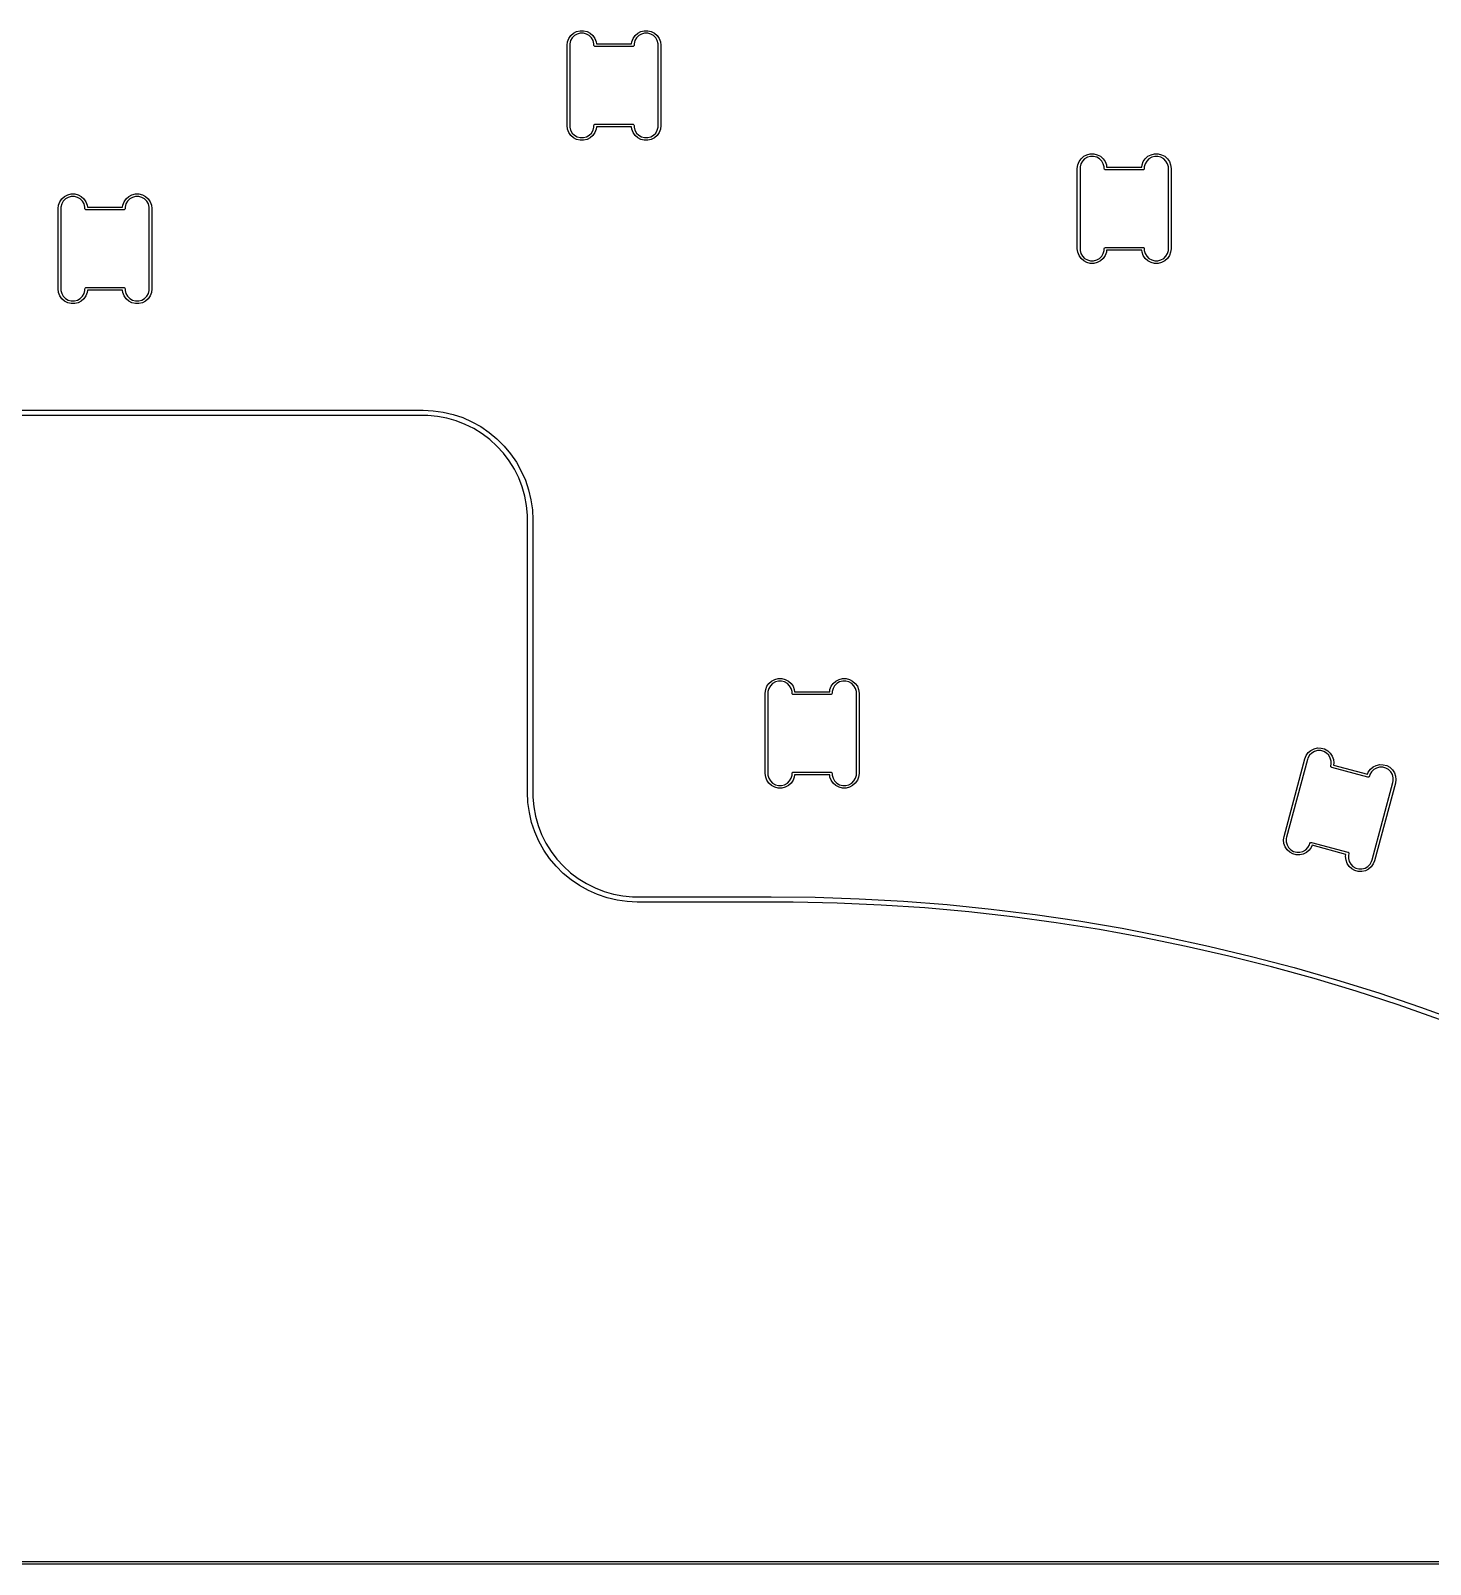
# Model space of a CAD drawing. Extents: x 3.5 to 9.7, y -11.3 to 0.2.
# Drawn here: x 5.436 to 7.493, y -5.248 to -2.993 of the extents above; entities that cross this region are included whole.
import ezdxf

# ---------------------------------------------------------------- set-up
doc = ezdxf.new("R2010")
doc.units = 0
doc.header["$MEASUREMENT"] = 0
doc.layers.add('BLACK', color=7, linetype='CONTINUOUS')

msp = doc.modelspace()

# ---------------------------------------------------------------- linework, layer by layer
at = {"layer": 'BLACK', "linetype": 'CONTINUOUS'}
for p, q in [((6.22941, -2.99981), (6.23332, -2.99635)), ((6.23332, -2.99635), (6.23794, -2.99393)), ((6.23878, -2.99766), (6.23474, -3)), ((6.23794, -2.99393), (6.24301, -2.99268)), ((6.24329, -2.99646), (6.23878, -2.99766)), ((6.24301, -2.99268), (6.24823, -2.99268)), ((6.24795, -2.99646), (6.24329, -2.99646)), ((6.25246, -2.99766), (6.24795, -2.99646)), ((6.24823, -2.99268), (6.2533, -2.99393)), ((6.2565, -3), (6.25246, -2.99766)), ((6.2533, -2.99393), (6.25792, -2.99635)), ((6.25792, -2.99635), (6.26183, -2.99981)), ((6.3239, -2.99981), (6.32781, -2.99635)), ((6.32781, -2.99635), (6.33243, -2.99393)), ((6.33327, -2.99766), (6.32923, -3)), ((6.33243, -2.99393), (6.3375, -2.99268)), ((6.33778, -2.99646), (6.33327, -2.99766)), ((6.3375, -2.99268), (6.34272, -2.99268)), ((6.34244, -2.99646), (6.33778, -2.99646)), ((6.34695, -2.99766), (6.34244, -2.99646)), ((6.34272, -2.99268), (6.34779, -2.99393)), ((6.35099, -3), (6.34695, -2.99766)), ((6.34779, -2.99393), (6.35241, -2.99635)), ((6.35241, -2.99635), (6.35632, -2.99981)), ((6.22397, -3.01417), (6.2246, -3.00899)), ((6.22397, -3.13228), (6.22397, -3.01417)), ((6.22397, -3.01417), (6.22397, -3.01417)), ((6.2246, -3.00899), (6.22645, -3.00411)), ((6.22645, -3.00411), (6.22941, -2.99981)), ((6.22911, -3.00733), (6.22791, -3.01184)), ((6.22791, -3.01184), (6.22791, -3.01417)), ((6.22791, -3.01417), (6.22791, -3.13228)), ((6.23145, -3.0033), (6.22911, -3.00733)), ((6.23474, -3), (6.23145, -3.0033)), ((6.2598, -3.0033), (6.2565, -3)), ((6.26213, -3.00733), (6.2598, -3.0033)), ((6.26183, -2.99981), (6.2648, -3.00411)), ((6.26334, -3.01184), (6.26213, -3.00733)), ((6.26334, -3.01417), (6.26334, -3.01184)), ((6.26371, -3.01533), (6.26334, -3.01417)), ((6.26386, -3.01544), (6.26371, -3.01533)), ((6.26392, -3.01557), (6.26386, -3.01544)), ((6.2642, -3.01568), (6.26392, -3.01557)), ((6.2647, -3.01605), (6.2642, -3.01568)), ((6.26507, -3.01605), (6.2647, -3.01605)), ((6.2648, -3.00411), (6.26665, -3.00899)), ((6.26531, -3.01614), (6.26507, -3.01605)), ((6.32043, -3.01614), (6.26531, -3.01614)), ((6.26665, -3.00899), (6.26704, -3.0122)), ((6.26704, -3.0122), (6.3187, -3.0122)), ((6.3187, -3.0122), (6.31909, -3.00899)), ((6.31909, -3.00899), (6.32094, -3.00411)), ((6.32066, -3.01605), (6.32043, -3.01614)), ((6.32103, -3.01605), (6.32066, -3.01605)), ((6.32094, -3.00411), (6.3239, -2.99981)), ((6.32153, -3.01568), (6.32103, -3.01605)), ((6.32182, -3.01557), (6.32153, -3.01568)), ((6.32187, -3.01544), (6.32182, -3.01557)), ((6.32202, -3.01533), (6.32187, -3.01544)), ((6.32239, -3.01417), (6.32202, -3.01533)), ((6.3236, -3.00733), (6.32239, -3.01184)), ((6.32239, -3.01184), (6.32239, -3.01417)), ((6.32593, -3.0033), (6.3236, -3.00733)), ((6.32923, -3), (6.32593, -3.0033)), ((6.35429, -3.0033), (6.35099, -3)), ((6.35662, -3.00733), (6.35429, -3.0033)), ((6.35632, -2.99981), (6.35928, -3.00411)), ((6.35783, -3.01184), (6.35662, -3.00733)), ((6.35783, -3.01417), (6.35783, -3.01184)), ((6.35783, -3.13228), (6.35783, -3.01417)), ((6.35928, -3.00411), (6.36113, -3.00899)), ((6.36113, -3.00899), (6.36176, -3.01417)), ((6.36176, -3.01417), (6.36176, -3.01417)), ((6.36176, -3.01417), (6.36176, -3.13228)), ((6.2246, -3.13747), (6.22397, -3.13228)), ((6.22791, -3.13228), (6.22791, -3.13462)), ((6.22791, -3.13462), (6.22911, -3.13912)), ((6.26213, -3.13912), (6.26334, -3.13462)), ((6.26334, -3.13228), (6.26371, -3.13113)), ((6.26334, -3.13462), (6.26334, -3.13228)), ((6.26371, -3.13113), (6.26386, -3.13102)), ((6.26386, -3.13102), (6.26392, -3.13089)), ((6.26392, -3.13089), (6.2642, -3.13077)), ((6.2642, -3.13077), (6.2647, -3.13041)), ((6.2647, -3.13041), (6.26507, -3.13041)), ((6.26507, -3.13041), (6.26531, -3.13031)), ((6.26531, -3.13031), (6.32043, -3.13031)), ((6.26704, -3.13425), (6.26665, -3.13747)), ((6.3187, -3.13425), (6.26704, -3.13425)), ((6.31909, -3.13747), (6.3187, -3.13425)), ((6.32043, -3.13031), (6.32066, -3.13041)), ((6.32066, -3.13041), (6.32103, -3.13041)), ((6.32103, -3.13041), (6.32153, -3.13077)), ((6.32153, -3.13077), (6.32182, -3.13089)), ((6.32182, -3.13089), (6.32187, -3.13102)), ((6.32187, -3.13102), (6.32202, -3.13113)), ((6.32202, -3.13113), (6.32239, -3.13228)), ((6.32239, -3.13228), (6.32239, -3.13462)), ((6.32239, -3.13462), (6.3236, -3.13912)), ((6.35662, -3.13912), (6.35783, -3.13462)), ((6.35783, -3.13462), (6.35783, -3.13228)), ((6.36176, -3.13228), (6.36113, -3.13747)), ((6.22645, -3.14235), (6.2246, -3.13747)), ((6.22941, -3.14664), (6.22645, -3.14235)), ((6.22911, -3.13912), (6.23145, -3.14316)), ((6.23332, -3.1501), (6.22941, -3.14664)), ((6.23145, -3.14316), (6.23474, -3.14646)), ((6.23794, -3.15253), (6.23332, -3.1501)), ((6.23474, -3.14646), (6.23878, -3.14879)), ((6.24301, -3.15378), (6.23794, -3.15253)), ((6.23878, -3.14879), (6.24329, -3.15)), ((6.24823, -3.15378), (6.24301, -3.15378)), ((6.24329, -3.15), (6.24795, -3.15)), ((6.24795, -3.15), (6.25246, -3.14879)), ((6.2533, -3.15253), (6.24823, -3.15378)), ((6.25246, -3.14879), (6.2565, -3.14646)), ((6.25792, -3.1501), (6.2533, -3.15253)), ((6.2565, -3.14646), (6.2598, -3.14316)), ((6.26183, -3.14664), (6.25792, -3.1501)), ((6.2598, -3.14316), (6.26213, -3.13912)), ((6.2648, -3.14235), (6.26183, -3.14664)), ((6.26665, -3.13747), (6.2648, -3.14235)), ((6.32094, -3.14235), (6.31909, -3.13747)), ((6.3239, -3.14664), (6.32094, -3.14235)), ((6.3236, -3.13912), (6.32593, -3.14316)), ((6.32781, -3.1501), (6.3239, -3.14664)), ((6.32593, -3.14316), (6.32923, -3.14646)), ((6.33243, -3.15253), (6.32781, -3.1501)), ((6.32923, -3.14646), (6.33327, -3.14879)), ((6.3375, -3.15378), (6.33243, -3.15253)), ((6.33327, -3.14879), (6.33778, -3.15)), ((6.34272, -3.15378), (6.3375, -3.15378)), ((6.33778, -3.15), (6.34244, -3.15)), ((6.34244, -3.15), (6.34695, -3.14879)), ((6.34779, -3.15253), (6.34272, -3.15378)), ((6.34695, -3.14879), (6.35099, -3.14646)), ((6.35241, -3.1501), (6.34779, -3.15253)), ((6.35099, -3.14646), (6.35429, -3.14316)), ((6.35632, -3.14664), (6.35241, -3.1501)), ((6.35429, -3.14316), (6.35662, -3.13912)), ((6.35928, -3.14235), (6.35632, -3.14664)), ((6.36113, -3.13747), (6.35928, -3.14235)), ((6.97941, -3.18092), (6.98332, -3.17746)), ((6.98332, -3.17746), (6.98794, -3.17503)), ((6.98878, -3.17877), (6.98474, -3.1811)), ((6.98794, -3.17503), (6.99301, -3.17378)), ((6.99329, -3.17756), (6.98878, -3.17877)), ((6.99301, -3.17378), (6.99823, -3.17378)), ((6.99795, -3.17756), (6.99329, -3.17756)), ((7.00246, -3.17877), (6.99795, -3.17756)), ((6.99823, -3.17378), (7.0033, -3.17503)), ((7.0065, -3.1811), (7.00246, -3.17877)), ((7.0033, -3.17503), (7.00792, -3.17746)), ((7.00792, -3.17746), (7.01183, -3.18092)), ((7.0739, -3.18092), (7.07781, -3.17746)), ((7.07781, -3.17746), (7.08243, -3.17503)), ((7.08327, -3.17877), (7.07923, -3.1811)), ((7.08243, -3.17503), (7.0875, -3.17378)), ((7.08778, -3.17756), (7.08327, -3.17877)), ((7.0875, -3.17378), (7.09272, -3.17378)), ((7.09244, -3.17756), (7.08778, -3.17756)), ((7.09695, -3.17877), (7.09244, -3.17756)), ((7.09272, -3.17378), (7.09779, -3.17503)), ((7.10099, -3.1811), (7.09695, -3.17877)), ((7.09779, -3.17503), (7.10241, -3.17746)), ((7.10241, -3.17746), (7.10632, -3.18092)), ((6.97397, -3.19528), (6.9746, -3.19009)), ((6.97397, -3.31339), (6.97397, -3.19528)), ((6.9746, -3.19009), (6.97645, -3.18521)), ((6.97645, -3.18521), (6.97941, -3.18092)), ((6.97911, -3.18844), (6.97791, -3.19294)), ((6.97791, -3.19294), (6.97791, -3.19528)), ((6.97791, -3.19528), (6.97791, -3.31339)), ((6.98145, -3.1844), (6.97911, -3.18844)), ((6.98474, -3.1811), (6.98145, -3.1844)), ((7.0098, -3.1844), (7.0065, -3.1811)), ((7.01213, -3.18844), (7.0098, -3.1844)), ((7.01183, -3.18092), (7.0148, -3.18521)), ((7.01334, -3.19294), (7.01213, -3.18844)), ((7.01334, -3.19528), (7.01334, -3.19294)), ((7.01371, -3.19643), (7.01334, -3.19528)), ((7.01386, -3.19654), (7.01371, -3.19643)), ((7.01392, -3.19667), (7.01386, -3.19654)), ((7.0142, -3.19679), (7.01392, -3.19667)), ((7.0147, -3.19715), (7.0142, -3.19679)), ((7.01507, -3.19715), (7.0147, -3.19715)), ((7.0148, -3.18521), (7.01665, -3.19009)), ((7.01531, -3.19724), (7.01507, -3.19715)), ((7.07043, -3.19724), (7.01531, -3.19724)), ((7.01665, -3.19009), (7.01704, -3.19331)), ((7.01704, -3.19331), (7.0687, -3.19331)), ((7.0687, -3.19331), (7.06909, -3.19009)), ((7.06909, -3.19009), (7.07094, -3.18521)), ((7.07066, -3.19715), (7.07043, -3.19724)), ((7.07103, -3.19715), (7.07066, -3.19715)), ((7.07094, -3.18521), (7.0739, -3.18092)), ((7.07153, -3.19679), (7.07103, -3.19715)), ((7.07182, -3.19667), (7.07153, -3.19679)), ((7.07187, -3.19654), (7.07182, -3.19667)), ((7.07202, -3.19643), (7.07187, -3.19654)), ((7.07239, -3.19528), (7.07202, -3.19643)), ((7.0736, -3.18844), (7.07239, -3.19294)), ((7.07239, -3.19294), (7.07239, -3.19528)), ((7.07593, -3.1844), (7.0736, -3.18844)), ((7.07923, -3.1811), (7.07593, -3.1844)), ((7.10429, -3.1844), (7.10099, -3.1811)), ((7.10662, -3.18844), (7.10429, -3.1844)), ((7.10632, -3.18092), (7.10928, -3.18521)), ((7.10783, -3.19294), (7.10662, -3.18844)), ((7.10783, -3.19528), (7.10783, -3.19294)), ((7.10783, -3.31339), (7.10783, -3.19528)), ((7.10928, -3.18521), (7.11113, -3.19009)), ((7.11113, -3.19009), (7.11176, -3.19528)), ((7.11176, -3.19528), (7.11176, -3.31339)), ((5.47657, -3.24915), (5.47842, -3.24427)), ((5.47842, -3.24427), (5.48138, -3.23997)), ((5.48108, -3.24749), (5.47987, -3.252)), ((5.48341, -3.24345), (5.48108, -3.24749)), ((5.48138, -3.23997), (5.48529, -3.23651)), ((5.48671, -3.24015), (5.48341, -3.24345)), ((5.48529, -3.23651), (5.48991, -3.23408)), ((5.49075, -3.23782), (5.48671, -3.24015)), ((5.48991, -3.23408), (5.49498, -3.23284)), ((5.49526, -3.23661), (5.49075, -3.23782)), ((5.49498, -3.23284), (5.5002, -3.23284)), ((5.49992, -3.23661), (5.49526, -3.23661)), ((5.50443, -3.23782), (5.49992, -3.23661)), ((5.5002, -3.23284), (5.50527, -3.23408)), ((5.50847, -3.24015), (5.50443, -3.23782)), ((5.50527, -3.23408), (5.50989, -3.23651)), ((5.51177, -3.24345), (5.50847, -3.24015)), ((5.50989, -3.23651), (5.5138, -3.23997)), ((5.5141, -3.24749), (5.51177, -3.24345)), ((5.5138, -3.23997), (5.51676, -3.24427)), ((5.51531, -3.252), (5.5141, -3.24749)), ((5.51676, -3.24427), (5.51862, -3.24915)), ((5.57105, -3.24915), (5.57291, -3.24427)), ((5.57291, -3.24427), (5.57587, -3.23997)), ((5.57557, -3.24749), (5.57436, -3.252)), ((5.5779, -3.24345), (5.57557, -3.24749)), ((5.57587, -3.23997), (5.57978, -3.23651)), ((5.5812, -3.24015), (5.5779, -3.24345)), ((5.57978, -3.23651), (5.5844, -3.23408)), ((5.58524, -3.23782), (5.5812, -3.24015)), ((5.5844, -3.23408), (5.58947, -3.23284)), ((5.58975, -3.23661), (5.58524, -3.23782)), ((5.58947, -3.23284), (5.59469, -3.23284)), ((5.59441, -3.23661), (5.58975, -3.23661)), ((5.59892, -3.23782), (5.59441, -3.23661)), ((5.59469, -3.23284), (5.59976, -3.23408)), ((5.60296, -3.24015), (5.59892, -3.23782)), ((5.59976, -3.23408), (5.60438, -3.23651)), ((5.60626, -3.24345), (5.60296, -3.24015)), ((5.60438, -3.23651), (5.60829, -3.23997)), ((5.60859, -3.24749), (5.60626, -3.24345)), ((5.60829, -3.23997), (5.61125, -3.24427)), ((5.6098, -3.252), (5.60859, -3.24749)), ((5.61125, -3.24427), (5.6131, -3.24915)), ((5.47594, -3.25433), (5.47657, -3.24915)), ((5.47594, -3.37244), (5.47594, -3.25433)), ((5.47594, -3.25433), (5.47594, -3.25433)), ((5.47987, -3.252), (5.47987, -3.25433)), ((5.47987, -3.25433), (5.47987, -3.37244)), ((5.51531, -3.25433), (5.51531, -3.252)), ((5.51568, -3.25549), (5.51531, -3.25433)), ((5.51583, -3.2556), (5.51568, -3.25549)), ((5.51588, -3.25572), (5.51583, -3.2556)), ((5.51617, -3.25584), (5.51588, -3.25572)), ((5.51667, -3.2562), (5.51617, -3.25584)), ((5.51704, -3.2562), (5.51667, -3.2562)), ((5.51728, -3.2563), (5.51704, -3.2562)), ((5.57239, -3.2563), (5.51728, -3.2563)), ((5.51862, -3.24915), (5.51901, -3.25236)), ((5.51901, -3.25236), (5.57066, -3.25236)), ((5.57066, -3.25236), (5.57105, -3.24915)), ((5.57263, -3.2562), (5.57239, -3.2563)), ((5.573, -3.2562), (5.57263, -3.2562)), ((5.5735, -3.25584), (5.573, -3.2562)), ((5.57379, -3.25572), (5.5735, -3.25584)), ((5.57384, -3.2556), (5.57379, -3.25572)), ((5.57399, -3.25549), (5.57384, -3.2556)), ((5.57436, -3.25433), (5.57399, -3.25549)), ((5.57436, -3.252), (5.57436, -3.25433)), ((5.6098, -3.25433), (5.6098, -3.252)), ((5.6098, -3.37244), (5.6098, -3.25433)), ((5.6131, -3.24915), (5.61373, -3.25433)), ((5.61373, -3.25433), (5.61373, -3.37244)), ((6.9746, -3.31857), (6.97397, -3.31339)), ((6.97791, -3.31339), (6.97791, -3.31572)), ((7.01334, -3.31339), (7.01371, -3.31223)), ((7.01334, -3.31572), (7.01334, -3.31339)), ((7.01371, -3.31223), (7.01386, -3.31212)), ((7.01386, -3.31212), (7.01392, -3.31199)), ((7.01392, -3.31199), (7.0142, -3.31188)), ((7.0142, -3.31188), (7.0147, -3.31151)), ((7.0147, -3.31151), (7.01507, -3.31151)), ((7.01507, -3.31151), (7.01531, -3.31142)), ((7.01531, -3.31142), (7.07043, -3.31142)), ((7.01704, -3.31535), (7.01665, -3.31857)), ((7.0687, -3.31535), (7.01704, -3.31535)), ((7.06909, -3.31857), (7.0687, -3.31535)), ((7.07043, -3.31142), (7.07066, -3.31151)), ((7.07066, -3.31151), (7.07103, -3.31151)), ((7.07103, -3.31151), (7.07153, -3.31188)), ((7.07153, -3.31188), (7.07182, -3.31199)), ((7.07182, -3.31199), (7.07187, -3.31212)), ((7.07187, -3.31212), (7.07202, -3.31223)), ((7.07202, -3.31223), (7.07239, -3.31339)), ((7.07239, -3.31339), (7.07239, -3.31572)), ((7.10783, -3.31572), (7.10783, -3.31339)), ((7.11176, -3.31339), (7.11113, -3.31857)), ((6.97645, -3.32345), (6.9746, -3.31857)), ((6.97941, -3.32774), (6.97645, -3.32345)), ((6.97791, -3.31572), (6.97911, -3.32022)), ((6.97911, -3.32022), (6.98145, -3.32426)), ((6.98332, -3.33121), (6.97941, -3.32774)), ((6.98145, -3.32426), (6.98474, -3.32756)), ((6.98794, -3.33363), (6.98332, -3.33121)), ((6.98474, -3.32756), (6.98878, -3.3299)), ((6.99301, -3.33488), (6.98794, -3.33363)), ((6.98878, -3.3299), (6.99329, -3.3311)), ((6.99823, -3.33488), (6.99301, -3.33488)), ((6.99329, -3.3311), (6.99795, -3.3311)), ((6.99795, -3.3311), (7.00246, -3.3299)), ((7.0033, -3.33363), (6.99823, -3.33488)), ((7.00246, -3.3299), (7.0065, -3.32756)), ((7.00792, -3.33121), (7.0033, -3.33363)), ((7.0065, -3.32756), (7.0098, -3.32426)), ((7.01183, -3.32774), (7.00792, -3.33121)), ((7.0098, -3.32426), (7.01213, -3.32022)), ((7.0148, -3.32345), (7.01183, -3.32774)), ((7.01213, -3.32022), (7.01334, -3.31572)), ((7.01665, -3.31857), (7.0148, -3.32345)), ((7.07094, -3.32345), (7.06909, -3.31857)), ((7.0739, -3.32774), (7.07094, -3.32345)), ((7.07239, -3.31572), (7.0736, -3.32022)), ((7.0736, -3.32022), (7.07593, -3.32426)), ((7.07781, -3.33121), (7.0739, -3.32774)), ((7.07593, -3.32426), (7.07923, -3.32756)), ((7.08243, -3.33363), (7.07781, -3.33121)), ((7.07923, -3.32756), (7.08327, -3.3299)), ((7.0875, -3.33488), (7.08243, -3.33363)), ((7.08327, -3.3299), (7.08778, -3.3311)), ((7.09272, -3.33488), (7.0875, -3.33488)), ((7.08778, -3.3311), (7.09244, -3.3311)), ((7.09244, -3.3311), (7.09695, -3.3299)), ((7.09779, -3.33363), (7.09272, -3.33488)), ((7.09695, -3.3299), (7.10099, -3.32756)), ((7.10241, -3.33121), (7.09779, -3.33363)), ((7.10099, -3.32756), (7.10429, -3.32426)), ((7.10632, -3.32774), (7.10241, -3.33121)), ((7.10429, -3.32426), (7.10662, -3.32022)), ((7.10928, -3.32345), (7.10632, -3.32774)), ((7.10662, -3.32022), (7.10783, -3.31572)), ((7.11113, -3.31857), (7.10928, -3.32345)), ((5.47657, -3.37762), (5.47594, -3.37244)), ((5.47842, -3.3825), (5.47657, -3.37762)), ((5.48138, -3.3868), (5.47842, -3.3825)), ((5.47987, -3.37244), (5.47987, -3.37477)), ((5.47987, -3.37477), (5.48108, -3.37928)), ((5.48108, -3.37928), (5.48341, -3.38332)), ((5.51177, -3.38332), (5.5141, -3.37928)), ((5.51676, -3.3825), (5.5138, -3.3868)), ((5.5141, -3.37928), (5.51531, -3.37477)), ((5.51531, -3.37244), (5.51568, -3.37128)), ((5.51531, -3.37477), (5.51531, -3.37244)), ((5.51568, -3.37128), (5.51583, -3.37118)), ((5.51583, -3.37118), (5.51588, -3.37105)), ((5.51588, -3.37105), (5.51617, -3.37093)), ((5.51617, -3.37093), (5.51667, -3.37057)), ((5.51667, -3.37057), (5.51704, -3.37057)), ((5.51862, -3.37762), (5.51676, -3.3825)), ((5.51704, -3.37057), (5.51728, -3.37047)), ((5.51728, -3.37047), (5.57239, -3.37047)), ((5.51901, -3.37441), (5.51862, -3.37762)), ((5.57066, -3.37441), (5.51901, -3.37441)), ((5.57105, -3.37762), (5.57066, -3.37441)), ((5.57291, -3.3825), (5.57105, -3.37762)), ((5.57239, -3.37047), (5.57263, -3.37057)), ((5.57263, -3.37057), (5.573, -3.37057)), ((5.57587, -3.3868), (5.57291, -3.3825)), ((5.573, -3.37057), (5.5735, -3.37093)), ((5.5735, -3.37093), (5.57379, -3.37105)), ((5.57379, -3.37105), (5.57384, -3.37118)), ((5.57384, -3.37118), (5.57399, -3.37128)), ((5.57399, -3.37128), (5.57436, -3.37244)), ((5.57436, -3.37244), (5.57436, -3.37477)), ((5.57436, -3.37477), (5.57557, -3.37928)), ((5.57557, -3.37928), (5.5779, -3.38332)), ((5.60626, -3.38332), (5.60859, -3.37928)), ((5.61125, -3.3825), (5.60829, -3.3868)), ((5.60859, -3.37928), (5.6098, -3.37477)), ((5.6098, -3.37477), (5.6098, -3.37244)), ((5.6131, -3.37762), (5.61125, -3.3825)), ((5.61373, -3.37244), (5.6131, -3.37762)), ((5.48529, -3.39026), (5.48138, -3.3868)), ((5.48341, -3.38332), (5.48671, -3.38662)), ((5.48991, -3.39269), (5.48529, -3.39026)), ((5.48671, -3.38662), (5.49075, -3.38895)), ((5.49498, -3.39394), (5.48991, -3.39269)), ((5.49075, -3.38895), (5.49526, -3.39016)), ((5.5002, -3.39394), (5.49498, -3.39394)), ((5.49526, -3.39016), (5.49992, -3.39016)), ((5.49992, -3.39016), (5.50443, -3.38895)), ((5.50527, -3.39269), (5.5002, -3.39394)), ((5.50443, -3.38895), (5.50847, -3.38662)), ((5.50989, -3.39026), (5.50527, -3.39269)), ((5.50847, -3.38662), (5.51177, -3.38332)), ((5.5138, -3.3868), (5.50989, -3.39026)), ((5.57978, -3.39026), (5.57587, -3.3868)), ((5.5779, -3.38332), (5.5812, -3.38662)), ((5.5844, -3.39269), (5.57978, -3.39026)), ((5.5812, -3.38662), (5.58524, -3.38895)), ((5.58947, -3.39394), (5.5844, -3.39269)), ((5.58524, -3.38895), (5.58975, -3.39016)), ((5.59469, -3.39394), (5.58947, -3.39394)), ((5.58975, -3.39016), (5.59441, -3.39016)), ((5.59441, -3.39016), (5.59892, -3.38895)), ((5.59976, -3.39269), (5.59469, -3.39394)), ((5.59892, -3.38895), (5.60296, -3.38662)), ((5.60438, -3.39026), (5.59976, -3.39269)), ((5.60296, -3.38662), (5.60626, -3.38332)), ((5.60829, -3.3868), (5.60438, -3.39026)), ((5.36752, -3.55081), (6.01221, -3.55081)), ((6.01221, -3.55869), (5.36752, -3.55869)), ((6.01221, -3.55081), (6.0271, -3.5515)), ((6.0193, -3.55869), (6.01221, -3.55869)), ((6.03344, -3.56), (6.0193, -3.55869)), ((6.0271, -3.5515), (6.04187, -3.55356)), ((6.0474, -3.56261), (6.03344, -3.56)), ((6.04187, -3.55356), (6.05638, -3.55698)), ((6.06105, -3.56649), (6.0474, -3.56261)), ((6.05638, -3.55698), (6.07052, -3.56171)), ((6.07052, -3.56171), (6.08415, -3.56774)), ((6.07429, -3.57162), (6.06105, -3.56649)), ((6.087, -3.57795), (6.07429, -3.57162)), ((6.08415, -3.56774), (6.09718, -3.57499)), ((6.09907, -3.58542), (6.087, -3.57795)), ((6.09718, -3.57499), (6.10948, -3.58342)), ((6.1104, -3.59398), (6.09907, -3.58542)), ((6.10948, -3.58342), (6.12095, -3.59294)), ((6.12089, -3.60354), (6.1104, -3.59398)), ((6.13046, -3.61404), (6.12089, -3.60354)), ((6.12095, -3.59294), (6.13149, -3.60349)), ((6.13149, -3.60349), (6.14102, -3.61496)), ((6.13901, -3.62537), (6.13046, -3.61404)), ((6.14649, -3.63744), (6.13901, -3.62537)), ((6.14102, -3.61496), (6.14944, -3.62726)), ((6.14944, -3.62726), (6.1567, -3.64028)), ((6.15282, -3.65015), (6.14649, -3.63744)), ((6.15794, -3.66338), (6.15282, -3.65015)), ((6.1567, -3.64028), (6.16272, -3.65392)), ((6.16183, -3.67704), (6.15794, -3.66338)), ((6.16272, -3.65392), (6.16746, -3.66806)), ((6.16746, -3.66806), (6.17087, -3.68257)), ((6.16444, -3.691), (6.16183, -3.67704)), ((6.16575, -3.70513), (6.16444, -3.691)), ((6.17087, -3.68257), (6.17293, -3.69734)), ((6.17293, -3.69734), (6.17362, -3.71223)), ((6.16575, -3.71223), (6.16575, -3.70513)), ((6.16575, -4.1127), (6.16575, -3.71223)), ((6.16575, -3.71223), (6.16575, -3.71223)), ((6.17362, -3.71223), (6.17362, -3.71223)), ((6.17362, -3.71223), (6.17362, -4.1127)), ((6.52466, -3.94911), (6.52928, -3.94668)), ((6.52928, -3.94668), (6.53435, -3.94543)), ((6.53435, -3.94543), (6.53957, -3.94543)), ((6.53957, -3.94543), (6.54464, -3.94668)), ((6.54464, -3.94668), (6.54926, -3.94911)), ((6.61915, -3.94911), (6.62377, -3.94668)), ((6.62377, -3.94668), (6.62884, -3.94543)), ((6.62884, -3.94543), (6.63406, -3.94543)), ((6.63406, -3.94543), (6.63913, -3.94668)), ((6.63913, -3.94668), (6.64375, -3.94911)), ((6.51531, -3.96693), (6.51594, -3.96175)), ((6.51531, -4.08504), (6.51531, -3.96693)), ((6.51531, -3.96693), (6.51531, -3.96693)), ((6.51594, -3.96175), (6.51779, -3.95687)), ((6.51779, -3.95687), (6.52075, -3.95257)), ((6.52045, -3.96009), (6.51924, -3.9646)), ((6.51924, -3.9646), (6.51924, -3.96693)), ((6.51924, -3.96693), (6.51924, -4.08504)), ((6.52278, -3.95605), (6.52045, -3.96009)), ((6.52075, -3.95257), (6.52466, -3.94911)), ((6.52608, -3.95275), (6.52278, -3.95605)), ((6.53012, -3.95042), (6.52608, -3.95275)), ((6.53463, -3.94921), (6.53012, -3.95042)), ((6.53929, -3.94921), (6.53463, -3.94921)), ((6.5438, -3.95042), (6.53929, -3.94921)), ((6.54784, -3.95275), (6.5438, -3.95042)), ((6.55114, -3.95605), (6.54784, -3.95275)), ((6.54926, -3.94911), (6.55317, -3.95257)), ((6.55347, -3.96009), (6.55114, -3.95605)), ((6.55317, -3.95257), (6.55613, -3.95687)), ((6.55468, -3.9646), (6.55347, -3.96009)), ((6.55468, -3.96693), (6.55468, -3.9646)), ((6.55505, -3.96809), (6.55468, -3.96693)), ((6.5552, -3.96819), (6.55505, -3.96809)), ((6.55525, -3.96832), (6.5552, -3.96819)), ((6.55554, -3.96844), (6.55525, -3.96832)), ((6.55604, -3.9688), (6.55554, -3.96844)), ((6.55641, -3.9688), (6.55604, -3.9688)), ((6.55613, -3.95687), (6.55799, -3.96175)), ((6.55665, -3.9689), (6.55641, -3.9688)), ((6.61176, -3.9689), (6.55665, -3.9689)), ((6.55799, -3.96175), (6.55838, -3.96496)), ((6.55838, -3.96496), (6.61003, -3.96496)), ((6.61003, -3.96496), (6.61042, -3.96175)), ((6.61042, -3.96175), (6.61228, -3.95687)), ((6.612, -3.9688), (6.61176, -3.9689)), ((6.61237, -3.9688), (6.612, -3.9688)), ((6.61228, -3.95687), (6.61524, -3.95257)), ((6.61287, -3.96844), (6.61237, -3.9688)), ((6.61316, -3.96832), (6.61287, -3.96844)), ((6.61321, -3.96819), (6.61316, -3.96832)), ((6.61336, -3.96809), (6.61321, -3.96819)), ((6.61373, -3.96693), (6.61336, -3.96809)), ((6.61494, -3.96009), (6.61373, -3.9646)), ((6.61373, -3.9646), (6.61373, -3.96693)), ((6.61727, -3.95605), (6.61494, -3.96009)), ((6.61524, -3.95257), (6.61915, -3.94911)), ((6.62057, -3.95275), (6.61727, -3.95605)), ((6.62461, -3.95042), (6.62057, -3.95275)), ((6.62912, -3.94921), (6.62461, -3.95042)), ((6.63378, -3.94921), (6.62912, -3.94921)), ((6.63829, -3.95042), (6.63378, -3.94921)), ((6.64233, -3.95275), (6.63829, -3.95042)), ((6.64563, -3.95605), (6.64233, -3.95275)), ((6.64375, -3.94911), (6.64766, -3.95257)), ((6.64796, -3.96009), (6.64563, -3.95605)), ((6.64766, -3.95257), (6.65062, -3.95687)), ((6.64917, -3.9646), (6.64796, -3.96009)), ((6.64917, -3.96693), (6.64917, -3.9646)), ((6.64917, -4.08504), (6.64917, -3.96693)), ((6.65062, -3.95687), (6.65247, -3.96175)), ((6.65247, -3.96175), (6.6531, -3.96693)), ((6.6531, -3.96693), (6.6531, -3.96693)), ((6.6531, -3.96693), (6.6531, -4.08504)), ((7.30843, -4.0635), (7.31038, -4.05866)), ((7.31038, -4.05866), (7.31343, -4.05442)), ((7.31517, -4.05823), (7.31284, -4.06227)), ((7.31343, -4.05442), (7.31741, -4.05104)), ((7.31847, -4.05493), (7.31517, -4.05823)), ((7.31741, -4.05104), (7.32208, -4.04871)), ((7.32251, -4.0526), (7.31847, -4.05493)), ((7.32208, -4.04871), (7.32717, -4.04756)), ((7.32701, -4.05139), (7.32251, -4.0526)), ((7.33168, -4.05139), (7.32701, -4.05139)), ((7.32717, -4.04756), (7.33239, -4.04767)), ((7.33619, -4.0526), (7.33168, -4.05139)), ((7.33239, -4.04767), (7.33743, -4.04902)), ((7.34023, -4.05493), (7.33619, -4.0526)), ((7.33743, -4.04902), (7.342, -4.05154)), ((7.34352, -4.05823), (7.34023, -4.05493)), ((7.342, -4.05154), (7.34584, -4.05508)), ((7.34586, -4.06227), (7.34352, -4.05823)), ((7.34584, -4.05508), (7.34872, -4.05943)), ((7.34872, -4.05943), (7.35047, -4.06435)), ((7.27786, -4.17759), (7.30843, -4.0635)), ((7.31223, -4.06452), (7.28166, -4.17861)), ((7.30843, -4.0635), (7.30843, -4.0635)), ((7.30843, -4.0635), (7.30843, -4.0635)), ((7.31284, -4.06227), (7.31223, -4.06452)), ((7.31223, -4.06452), (7.31223, -4.06452)), ((7.34706, -4.06677), (7.34586, -4.06227)), ((7.34646, -4.07368), (7.34706, -4.07144)), ((7.34646, -4.07369), (7.34646, -4.07368)), ((7.34652, -4.07491), (7.34646, -4.07369)), ((7.34664, -4.07505), (7.34652, -4.07491)), ((7.34665, -4.07519), (7.34664, -4.07505)), ((7.3469, -4.07537), (7.34665, -4.07519)), ((7.34729, -4.07585), (7.3469, -4.07537)), ((7.34706, -4.07144), (7.34706, -4.06677)), ((7.34765, -4.07595), (7.34729, -4.07585)), ((7.34785, -4.0761), (7.34765, -4.07595)), ((7.40109, -4.09037), (7.34785, -4.0761)), ((7.35047, -4.06435), (7.351, -4.06954)), ((7.351, -4.06954), (7.35054, -4.07275)), ((7.35054, -4.07275), (7.40044, -4.08612)), ((7.40165, -4.08311), (7.4047, -4.07888)), ((7.4047, -4.07888), (7.40867, -4.0755)), ((7.40974, -4.07938), (7.40644, -4.08268)), ((7.40867, -4.0755), (7.41334, -4.07316)), ((7.41378, -4.07705), (7.40974, -4.07938)), ((7.41334, -4.07316), (7.41844, -4.07202)), ((7.41828, -4.07585), (7.41378, -4.07705)), ((7.42295, -4.07585), (7.41828, -4.07585)), ((7.41844, -4.07202), (7.42366, -4.07212)), ((7.42745, -4.07705), (7.42295, -4.07585)), ((7.42366, -4.07212), (7.4287, -4.07347)), ((7.43149, -4.07939), (7.42745, -4.07705)), ((7.4287, -4.07347), (7.43327, -4.07599)), ((7.43479, -4.08268), (7.43149, -4.07939)), ((7.43327, -4.07599), (7.43711, -4.07953)), ((7.43711, -4.07953), (7.43999, -4.08389)), ((6.51594, -4.09022), (6.51531, -4.08504)), ((6.51779, -4.0951), (6.51594, -4.09022)), ((6.52075, -4.0994), (6.51779, -4.0951)), ((6.51924, -4.08504), (6.51924, -4.08737)), ((6.51924, -4.08737), (6.52045, -4.09188)), ((6.52045, -4.09188), (6.52278, -4.09592)), ((6.52466, -4.10286), (6.52075, -4.0994)), ((6.52278, -4.09592), (6.52608, -4.09922)), ((6.52928, -4.10529), (6.52466, -4.10286)), ((6.52608, -4.09922), (6.53012, -4.10155)), ((6.53012, -4.10155), (6.53463, -4.10276)), ((6.53463, -4.10276), (6.53929, -4.10276)), ((6.53929, -4.10276), (6.5438, -4.10155)), ((6.5438, -4.10155), (6.54784, -4.09922)), ((6.54926, -4.10286), (6.54464, -4.10529)), ((6.54784, -4.09922), (6.55114, -4.09592)), ((6.55317, -4.0994), (6.54926, -4.10286)), ((6.55114, -4.09592), (6.55347, -4.09188)), ((6.55613, -4.0951), (6.55317, -4.0994)), ((6.55347, -4.09188), (6.55468, -4.08737)), ((6.55468, -4.08504), (6.55505, -4.08388)), ((6.55468, -4.08737), (6.55468, -4.08504)), ((6.55505, -4.08388), (6.5552, -4.08377)), ((6.5552, -4.08377), (6.55525, -4.08365)), ((6.55525, -4.08365), (6.55554, -4.08353)), ((6.55554, -4.08353), (6.55604, -4.08317)), ((6.55604, -4.08317), (6.55641, -4.08317)), ((6.55799, -4.09022), (6.55613, -4.0951)), ((6.55641, -4.08317), (6.55665, -4.08307)), ((6.55665, -4.08307), (6.61176, -4.08307)), ((6.55838, -4.08701), (6.55799, -4.09022)), ((6.61003, -4.08701), (6.55838, -4.08701)), ((6.61042, -4.09022), (6.61003, -4.08701)), ((6.61228, -4.0951), (6.61042, -4.09022)), ((6.61176, -4.08307), (6.612, -4.08317)), ((6.612, -4.08317), (6.61237, -4.08317)), ((6.61524, -4.0994), (6.61228, -4.0951)), ((6.61237, -4.08317), (6.61287, -4.08353)), ((6.61287, -4.08353), (6.61316, -4.08365)), ((6.61316, -4.08365), (6.61321, -4.08377)), ((6.61321, -4.08377), (6.61336, -4.08388)), ((6.61336, -4.08388), (6.61373, -4.08504)), ((6.61373, -4.08504), (6.61373, -4.08737)), ((6.61373, -4.08737), (6.61494, -4.09188)), ((6.61494, -4.09188), (6.61727, -4.09592)), ((6.61915, -4.10286), (6.61524, -4.0994)), ((6.61727, -4.09592), (6.62057, -4.09922)), ((6.62377, -4.10529), (6.61915, -4.10286)), ((6.62057, -4.09922), (6.62461, -4.10155)), ((6.62461, -4.10155), (6.62912, -4.10276)), ((6.62912, -4.10276), (6.63378, -4.10276)), ((6.63378, -4.10276), (6.63829, -4.10155)), ((6.63829, -4.10155), (6.64233, -4.09922)), ((6.64375, -4.10286), (6.63913, -4.10529)), ((6.64233, -4.09922), (6.64563, -4.09592)), ((6.64766, -4.0994), (6.64375, -4.10286)), ((6.64563, -4.09592), (6.64796, -4.09188)), ((6.65062, -4.0951), (6.64766, -4.0994)), ((6.64796, -4.09188), (6.64917, -4.08737)), ((6.64917, -4.08737), (6.64917, -4.08504)), ((6.65247, -4.09022), (6.65062, -4.0951)), ((6.6531, -4.08504), (6.65247, -4.09022)), ((7.40044, -4.08612), (7.40165, -4.08311)), ((7.40134, -4.09034), (7.40109, -4.09037)), ((7.4017, -4.09043), (7.40134, -4.09034)), ((7.40228, -4.09021), (7.4017, -4.09043)), ((7.40258, -4.09017), (7.40228, -4.09021)), ((7.40267, -4.09006), (7.40258, -4.09017)), ((7.40284, -4.09), (7.40267, -4.09006)), ((7.4035, -4.08898), (7.40284, -4.09)), ((7.4041, -4.08672), (7.4035, -4.08898)), ((7.40644, -4.08268), (7.4041, -4.08672)), ((7.40716, -4.21223), (7.43773, -4.09815)), ((7.44153, -4.09917), (7.41096, -4.21325)), ((7.43712, -4.08672), (7.43479, -4.08268)), ((7.43833, -4.09123), (7.43712, -4.08672)), ((7.43773, -4.09814), (7.43833, -4.09589)), ((7.43773, -4.09815), (7.43773, -4.09814)), ((7.43833, -4.09589), (7.43833, -4.09123)), ((7.43999, -4.08389), (7.44174, -4.0888)), ((7.44226, -4.094), (7.44153, -4.09917)), ((7.44153, -4.09917), (7.44153, -4.09917)), ((7.44153, -4.09917), (7.44153, -4.09917)), ((7.44153, -4.09917), (7.44153, -4.09917)), ((7.44174, -4.0888), (7.44226, -4.094)), ((6.16644, -4.1276), (6.16575, -4.1127)), ((6.16575, -4.1127), (6.16575, -4.1127)), ((6.17362, -4.1127), (6.17362, -4.11271)), ((6.17362, -4.11271), (6.17362, -4.1198)), ((6.17362, -4.1198), (6.17493, -4.13394)), ((6.53435, -4.10654), (6.52928, -4.10529)), ((6.53957, -4.10654), (6.53435, -4.10654)), ((6.54464, -4.10529), (6.53957, -4.10654)), ((6.62884, -4.10654), (6.62377, -4.10529)), ((6.63406, -4.10654), (6.62884, -4.10654)), ((6.63913, -4.10529), (6.63406, -4.10654)), ((6.1685, -4.14237), (6.16644, -4.1276)), ((6.17191, -4.15688), (6.1685, -4.14237)), ((6.17493, -4.13394), (6.17754, -4.1479)), ((6.17754, -4.1479), (6.18143, -4.16155)), ((6.17665, -4.17102), (6.17191, -4.15688)), ((6.18267, -4.18465), (6.17665, -4.17102)), ((6.18143, -4.16155), (6.18655, -4.17479)), ((6.18993, -4.19768), (6.18267, -4.18465)), ((6.18655, -4.17479), (6.19288, -4.1875)), ((6.19288, -4.1875), (6.20036, -4.19957)), ((7.27713, -4.18276), (7.27786, -4.17759)), ((7.27765, -4.18795), (7.27713, -4.18276)), ((7.2794, -4.19287), (7.27765, -4.18795)), ((7.27786, -4.17759), (7.27786, -4.17759)), ((7.27786, -4.17759), (7.27786, -4.17759)), ((7.27786, -4.17759), (7.27786, -4.17759)), ((7.28228, -4.19722), (7.2794, -4.19287)), ((7.28166, -4.17861), (7.28106, -4.18086)), ((7.28106, -4.18086), (7.28106, -4.18552)), ((7.28106, -4.18552), (7.28227, -4.19003)), ((7.28166, -4.17861), (7.28166, -4.17861)), ((7.28166, -4.17861), (7.28166, -4.17861)), ((7.28227, -4.19003), (7.2846, -4.19407)), ((7.2846, -4.19407), (7.2879, -4.19737)), ((7.30965, -4.19737), (7.31295, -4.19407)), ((7.31295, -4.19407), (7.31528, -4.19003)), ((7.31774, -4.19364), (7.31469, -4.19787)), ((7.31528, -4.19003), (7.31589, -4.18778)), ((7.31589, -4.18778), (7.31655, -4.18676)), ((7.31655, -4.18676), (7.31672, -4.18669)), ((7.31672, -4.18669), (7.31681, -4.18658)), ((7.31681, -4.18658), (7.31711, -4.18654)), ((7.31711, -4.18654), (7.31769, -4.18632)), ((7.31769, -4.18632), (7.31805, -4.18642)), ((7.31895, -4.19064), (7.31774, -4.19364)), ((7.31805, -4.18642), (7.3183, -4.18639)), ((7.3183, -4.18639), (7.37154, -4.20065)), ((7.36885, -4.20401), (7.31895, -4.19064)), ((6.19835, -4.20998), (6.18993, -4.19768)), ((6.20788, -4.22145), (6.19835, -4.20998)), ((6.20036, -4.19957), (6.20891, -4.2109)), ((6.20891, -4.2109), (6.21848, -4.22139)), ((7.28612, -4.20076), (7.28228, -4.19722)), ((7.29069, -4.20328), (7.28612, -4.20076)), ((7.2879, -4.19737), (7.29194, -4.1997)), ((7.29573, -4.20463), (7.29069, -4.20328)), ((7.29194, -4.1997), (7.29644, -4.20091)), ((7.30095, -4.20474), (7.29573, -4.20463)), ((7.29644, -4.20091), (7.30111, -4.20091)), ((7.30604, -4.20359), (7.30095, -4.20474)), ((7.30111, -4.20091), (7.30561, -4.1997)), ((7.30561, -4.1997), (7.30965, -4.19737)), ((7.31072, -4.20126), (7.30604, -4.20359)), ((7.31469, -4.19787), (7.31072, -4.20126)), ((7.36839, -4.20721), (7.36885, -4.20401)), ((7.36892, -4.2124), (7.36839, -4.20721)), ((7.37067, -4.21732), (7.36892, -4.2124)), ((7.37355, -4.22168), (7.37067, -4.21732)), ((7.37154, -4.20065), (7.37174, -4.2008)), ((7.37174, -4.2008), (7.3721, -4.2009)), ((7.3721, -4.2009), (7.37249, -4.20138)), ((7.37293, -4.20307), (7.37233, -4.20531)), ((7.37233, -4.20531), (7.37233, -4.20998)), ((7.37233, -4.20998), (7.37353, -4.21449)), ((7.37249, -4.20138), (7.37273, -4.20157)), ((7.37273, -4.20157), (7.37275, -4.2017)), ((7.37275, -4.2017), (7.37287, -4.20185)), ((7.37287, -4.20185), (7.37293, -4.20306)), ((7.37293, -4.20306), (7.37293, -4.20306)), ((7.37293, -4.20306), (7.37293, -4.20307)), ((7.37353, -4.21449), (7.37587, -4.21852)), ((7.40422, -4.21853), (7.40655, -4.21449)), ((7.40655, -4.21449), (7.40716, -4.21223)), ((7.40716, -4.21223), (7.40716, -4.21223)), ((7.41096, -4.21325), (7.40901, -4.21809)), ((7.41096, -4.21325), (7.41096, -4.21325)), ((7.41096, -4.21325), (7.41096, -4.21325)), ((6.21842, -4.23199), (6.20788, -4.22145)), ((6.22989, -4.24152), (6.21842, -4.23199)), ((6.21848, -4.22139), (6.22897, -4.23096)), ((6.22897, -4.23096), (6.2403, -4.23951)), ((6.2403, -4.23951), (6.25237, -4.24699)), ((7.37739, -4.22522), (7.37355, -4.22168)), ((7.37587, -4.21852), (7.37916, -4.22182)), ((7.38196, -4.22773), (7.37739, -4.22522)), ((7.37916, -4.22182), (7.3832, -4.22416)), ((7.387, -4.22909), (7.38196, -4.22773)), ((7.3832, -4.22416), (7.38771, -4.22536)), ((7.39222, -4.22919), (7.387, -4.22909)), ((7.38771, -4.22536), (7.39238, -4.22536)), ((7.39731, -4.22804), (7.39222, -4.22919)), ((7.39238, -4.22536), (7.39688, -4.22416)), ((7.39688, -4.22416), (7.40092, -4.22182)), ((7.40198, -4.22571), (7.39731, -4.22804)), ((7.40092, -4.22182), (7.40422, -4.21853)), ((7.40596, -4.22233), (7.40198, -4.22571)), ((7.40901, -4.21809), (7.40596, -4.22233)), ((6.24219, -4.24994), (6.22989, -4.24152)), ((6.25522, -4.2572), (6.24219, -4.24994)), ((6.25237, -4.24699), (6.26508, -4.25332)), ((6.26885, -4.26322), (6.25522, -4.2572)), ((6.26508, -4.25332), (6.27832, -4.25844)), ((6.27832, -4.25844), (6.29197, -4.26233)), ((6.29197, -4.26233), (6.30593, -4.26494)), ((6.28299, -4.26796), (6.26885, -4.26322)), ((6.29751, -4.27137), (6.28299, -4.26796)), ((6.31227, -4.27343), (6.29751, -4.27137)), ((6.30593, -4.26494), (6.32007, -4.26625)), ((6.32717, -4.27412), (6.31227, -4.27343)), ((6.32007, -4.26625), (6.32717, -4.26625)), ((6.32717, -4.26625), (6.52379, -4.26625)), ((6.52379, -4.27412), (6.32717, -4.27412)), ((6.52379, -4.26625), (6.52379, -4.26625)), ((6.52379, -4.26625), (6.58865, -4.26698)), ((6.55614, -4.27412), (6.52379, -4.27412)), ((6.52379, -4.27412), (6.52379, -4.27412)), ((6.62081, -4.27558), (6.55614, -4.27412)), ((6.58865, -4.26698), (6.65348, -4.26916)), ((6.68544, -4.27848), (6.62081, -4.27558)), ((6.65348, -4.26916), (6.71824, -4.2728)), ((6.74998, -4.28284), (6.68544, -4.27848)), ((6.71824, -4.2728), (6.7829, -4.2779)), ((6.81441, -4.28864), (6.74998, -4.28284)), ((6.7829, -4.2779), (6.84744, -4.28444)), ((6.84744, -4.28444), (6.91181, -4.29243)), ((6.87869, -4.29589), (6.81441, -4.28864)), ((6.9428, -4.30458), (6.87869, -4.29589)), ((6.91181, -4.29243), (6.97598, -4.30187)), ((7.00669, -4.31471), (6.9428, -4.30458)), ((6.97598, -4.30187), (7.03992, -4.31274)), ((7.07034, -4.32627), (7.00669, -4.31471)), ((7.03992, -4.31274), (7.10361, -4.32505)), ((7.13372, -4.33926), (7.07034, -4.32627)), ((7.10361, -4.32505), (7.167, -4.33878)), ((7.19678, -4.35367), (7.13372, -4.33926)), ((7.167, -4.33878), (7.23007, -4.35394)), ((7.25951, -4.36949), (7.19678, -4.35367)), ((7.23007, -4.35394), (7.29278, -4.37051)), ((7.32187, -4.38671), (7.25951, -4.36949)), ((7.29278, -4.37051), (7.35511, -4.38848)), ((7.38382, -4.40533), (7.32187, -4.38671)), ((7.35511, -4.38848), (7.41701, -4.40785)), ((7.44534, -4.42534), (7.38382, -4.40533)), ((7.41701, -4.40785), (7.47847, -4.4286)), ((7.50639, -4.44672), (7.44534, -4.42534)), ((7.47847, -4.4286), (7.53944, -4.45073)), ((8.30599, -5.24803), (4.56752, -5.24803)), ((4.56949, -5.24409), (8.30403, -5.24409))]:
    msp.add_line(p, q, dxfattribs=at)

doc.saveas('drawing.dxf')
